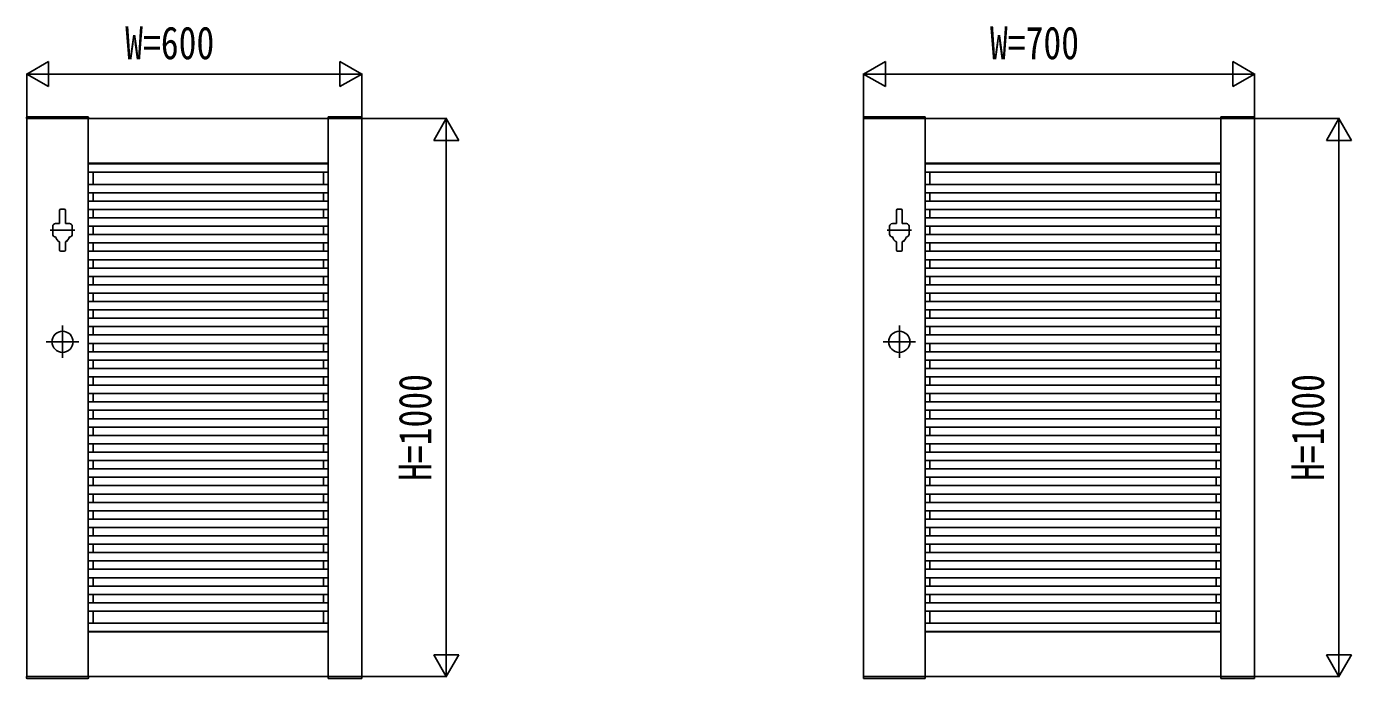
# Model space of a CAD drawing. Units: millimetres, scale not verified. Extents: x -8410 to 8410, y -5940 to 5940.
# Drawn here: x -2306 to 67, y -1578 to -409 of the extents above; entities that cross this region are included whole.
import ezdxf
from ezdxf.enums import TextEntityAlignment as Align

# ---------------------------------------------------------------- set-up
doc = ezdxf.new("R2010")
doc.units = ezdxf.units.MM
doc.header["$LTSCALE"] = 30
for name, color, linetype in [('0-2_YKK_11', 7, 'Continuous'), ('0-3_YKK_A1', 4, 'Continuous'), ('0-4_YKK_D', 6, 'Continuous')]:
    doc.layers.add(name, color=color, linetype=linetype)
doc.styles.add('ＭＳ ゴシック', font='')
doc.styles.get('ＭＳ ゴシック').set_extended_font_data('MS Gothic')

msp = doc.modelspace()

# ---------------------------------------------------------------- linework, layer by layer
at = {"layer": '0-2_YKK_11'}
for p, q in [((-2195.77, -1574.58), (-2195.77, -574.58)), ((-1765.77, -1574.58), (-1765.77, -574.58)), ((-696.75, -1574.58), (-696.75, -574.58)), ((-166.75, -1574.58), (-166.75, -574.58)), ((-2195.77, -654.58), (-1765.77, -654.58)), ((-696.75, -654.58), (-166.75, -654.58)), ((-2195.77, -1494.58), (-1765.77, -1494.58)), ((-696.75, -1494.58), (-166.75, -1494.58))]:
    msp.add_line(p, q, dxfattribs=at)
for points in [[(-2305.77, -574.58), (-2305.77, -1574.58), (-1705.77, -1574.58), (-1705.77, -574.58)], [(-806.75, -574.58), (-806.75, -1574.58), (-106.75, -1574.58), (-106.75, -574.58)]]:
    msp.add_lwpolyline(points, close=True, dxfattribs=at)
at = {"layer": '0-3_YKK_A1'}
for p, q in [((-2306.14, -572.03), (-2306.27, -574.58)), ((-2306.27, -574.58), (-2195.27, -574.58)), ((-2305.14, -571.08), (-2196.4, -571.08)), ((-2195.4, -572.03), (-2195.27, -574.58)), ((-1766.14, -572.03), (-1766.27, -574.58)), ((-1705.27, -574.58), (-1766.27, -574.58)), ((-1706.4, -571.08), (-1765.14, -571.08)), ((-1705.4, -572.03), (-1705.27, -574.58)), ((-807.12, -572.03), (-807.25, -574.58)), ((-807.25, -574.58), (-696.25, -574.58)), ((-806.12, -571.08), (-697.39, -571.08)), ((-696.39, -572.03), (-696.25, -574.58)), ((-167.12, -572.03), (-167.25, -574.58)), ((-106.25, -574.58), (-167.25, -574.58)), ((-107.39, -571.08), (-166.12, -571.08)), ((-106.39, -572.03), (-106.25, -574.58)), ((-2195.77, -655.68), (-1765.77, -655.68)), ((-2186.97, -654.58), (-2186.97, -655.68)), ((-1774.57, -654.58), (-1774.57, -655.68)), ((-696.75, -655.68), (-166.75, -655.68)), ((-687.95, -654.58), (-687.95, -655.68)), ((-175.55, -654.58), (-175.55, -655.68)), ((-2195.77, -670.68), (-1765.77, -670.68)), ((-2186.97, -670.68), (-2186.97, -692.38)), ((-1774.57, -670.68), (-1774.57, -692.38)), ((-696.75, -670.68), (-166.75, -670.68)), ((-687.95, -670.68), (-687.95, -692.38)), ((-175.55, -670.68), (-175.55, -692.38)), ((-2195.77, -692.38), (-1765.77, -692.38)), ((-2195.77, -707.38), (-1765.77, -707.38)), ((-2186.97, -707.38), (-2186.97, -722.38)), ((-1774.57, -707.38), (-1774.57, -722.38)), ((-696.75, -692.38), (-166.75, -692.38)), ((-696.75, -707.38), (-166.75, -707.38)), ((-687.95, -707.38), (-687.95, -722.38)), ((-175.55, -707.38), (-175.55, -722.38)), ((-2195.77, -722.38), (-1765.77, -722.38)), ((-696.75, -722.38), (-166.75, -722.38)), ((-2247.02, -739.08), (-2247.02, -762.58)), ((-2245.02, -737.08), (-2238.52, -737.08)), ((-2236.52, -739.08), (-2236.52, -762.58)), ((-2195.77, -737.38), (-1765.77, -737.38)), ((-2195.77, -752.38), (-1765.77, -752.38)), ((-2186.97, -737.38), (-2186.97, -752.38)), ((-1774.57, -737.38), (-1774.57, -752.38)), ((-748, -739.08), (-748, -762.58)), ((-746, -737.08), (-739.5, -737.08)), ((-737.5, -739.08), (-737.5, -762.58)), ((-696.75, -737.38), (-166.75, -737.38)), ((-696.75, -752.38), (-166.75, -752.38)), ((-687.95, -737.38), (-687.95, -752.38)), ((-175.55, -737.38), (-175.55, -752.38)), ((-2219.77, -774.58), (-2263.77, -774.58)), ((-2259.27, -767.58), (-2259.27, -781.58)), ((-2254.27, -762.58), (-2247.02, -762.58)), ((-2236.52, -762.58), (-2229.27, -762.58)), ((-2224.27, -767.58), (-2224.27, -781.58)), ((-2195.77, -767.38), (-1765.77, -767.38)), ((-2195.77, -782.38), (-1765.77, -782.38)), ((-2186.97, -767.38), (-2186.97, -782.38)), ((-1774.57, -767.38), (-1774.57, -782.38)), ((-720.75, -774.58), (-764.76, -774.58)), ((-760.25, -767.58), (-760.25, -781.58)), ((-755.25, -762.58), (-748, -762.58)), ((-737.5, -762.58), (-730.25, -762.58)), ((-725.25, -767.58), (-725.25, -781.58)), ((-696.75, -767.38), (-166.75, -767.38)), ((-696.75, -782.38), (-166.75, -782.38)), ((-687.95, -767.38), (-687.95, -782.38)), ((-175.55, -767.38), (-175.55, -782.38)), ((-2247.02, -795.43), (-2247.02, -810.08)), ((-2236.52, -795.43), (-2236.52, -810.08)), ((-2195.77, -797.38), (-1765.77, -797.38)), ((-2186.97, -797.38), (-2186.97, -812.38)), ((-1774.57, -797.38), (-1774.57, -812.38)), ((-748, -795.43), (-748, -810.08)), ((-737.5, -795.43), (-737.5, -810.08)), ((-696.75, -797.38), (-166.75, -797.38)), ((-687.95, -797.38), (-687.95, -812.38)), ((-175.55, -797.38), (-175.55, -812.38)), ((-2245.02, -812.08), (-2238.52, -812.08)), ((-2195.77, -812.38), (-1765.77, -812.38)), ((-2195.77, -827.38), (-1765.77, -827.38)), ((-2186.97, -827.38), (-2186.97, -842.38)), ((-1774.57, -827.38), (-1774.57, -842.38)), ((-746, -812.08), (-739.5, -812.08)), ((-696.75, -812.38), (-166.75, -812.38)), ((-696.75, -827.38), (-166.75, -827.38)), ((-687.95, -827.38), (-687.95, -842.38)), ((-175.55, -827.38), (-175.55, -842.38)), ((-2195.77, -842.38), (-1765.77, -842.38)), ((-696.75, -842.38), (-166.75, -842.38)), ((-2195.77, -857.38), (-1765.77, -857.38)), ((-2195.77, -872.38), (-1765.77, -872.38)), ((-2186.97, -857.38), (-2186.97, -872.38)), ((-1774.57, -857.38), (-1774.57, -872.38)), ((-696.75, -857.38), (-166.75, -857.38)), ((-696.75, -872.38), (-166.75, -872.38)), ((-687.95, -857.38), (-687.95, -872.38)), ((-175.55, -857.38), (-175.55, -872.38)), ((-2195.77, -887.38), (-1765.77, -887.38)), ((-2186.97, -887.38), (-2186.97, -902.38)), ((-1774.57, -887.38), (-1774.57, -902.38)), ((-696.75, -887.38), (-166.75, -887.38)), ((-687.95, -887.38), (-687.95, -902.38)), ((-175.55, -887.38), (-175.55, -902.38)), ((-2195.77, -902.38), (-1765.77, -902.38)), ((-2195.77, -917.38), (-1765.77, -917.38)), ((-2186.97, -917.38), (-2186.97, -932.38)), ((-1774.57, -917.38), (-1774.57, -932.38)), ((-696.75, -902.38), (-166.75, -902.38)), ((-696.75, -917.38), (-166.75, -917.38)), ((-687.95, -917.38), (-687.95, -932.38)), ((-175.55, -917.38), (-175.55, -932.38)), ((-2241.77, -945.58), (-2241.77, -1003.58)), ((-2195.77, -932.38), (-1765.77, -932.38)), ((-2195.77, -947.38), (-1765.77, -947.38)), ((-2186.97, -947.38), (-2186.97, -962.38)), ((-1774.57, -947.38), (-1774.57, -962.38)), ((-742.75, -945.58), (-742.75, -1003.58)), ((-696.75, -932.38), (-166.75, -932.38)), ((-696.75, -947.38), (-166.75, -947.38)), ((-687.95, -947.38), (-687.95, -962.38)), ((-175.55, -947.38), (-175.55, -962.38)), ((-2195.77, -962.38), (-1765.77, -962.38)), ((-696.75, -962.38), (-166.75, -962.38)), ((-2212.77, -974.58), (-2270.77, -974.58)), ((-2195.77, -977.38), (-1765.77, -977.38)), ((-2195.77, -992.38), (-1765.77, -992.38)), ((-2186.97, -977.38), (-2186.97, -992.38)), ((-1774.57, -977.38), (-1774.57, -992.38)), ((-713.75, -974.58), (-771.75, -974.58)), ((-696.75, -977.38), (-166.75, -977.38)), ((-696.75, -992.38), (-166.75, -992.38)), ((-687.95, -977.38), (-687.95, -992.38)), ((-175.55, -977.38), (-175.55, -992.38)), ((-2195.77, -1007.38), (-1765.77, -1007.38)), ((-2186.97, -1007.38), (-2186.97, -1022.38)), ((-1774.57, -1007.38), (-1774.57, -1022.38)), ((-696.75, -1007.38), (-166.75, -1007.38)), ((-687.95, -1007.38), (-687.95, -1022.38)), ((-175.55, -1007.38), (-175.55, -1022.38)), ((-2195.77, -1022.38), (-1765.77, -1022.38)), ((-2195.77, -1037.38), (-1765.77, -1037.38)), ((-2186.97, -1037.38), (-2186.97, -1052.38)), ((-1774.57, -1037.38), (-1774.57, -1052.38)), ((-696.75, -1022.38), (-166.75, -1022.38)), ((-696.75, -1037.38), (-166.75, -1037.38)), ((-687.95, -1037.38), (-687.95, -1052.38)), ((-175.55, -1037.38), (-175.55, -1052.38)), ((-2195.77, -1052.38), (-1765.77, -1052.38)), ((-2195.77, -1067.38), (-1765.77, -1067.38)), ((-2186.97, -1067.38), (-2186.97, -1082.38)), ((-1774.57, -1067.38), (-1774.57, -1082.38)), ((-696.75, -1052.38), (-166.75, -1052.38)), ((-696.75, -1067.38), (-166.75, -1067.38)), ((-687.95, -1067.38), (-687.95, -1082.38)), ((-175.55, -1067.38), (-175.55, -1082.38)), ((-2195.77, -1082.38), (-1765.77, -1082.38)), ((-696.75, -1082.38), (-166.75, -1082.38)), ((-2195.77, -1097.38), (-1765.77, -1097.38)), ((-2195.77, -1112.38), (-1765.77, -1112.38)), ((-2186.97, -1097.38), (-2186.97, -1112.38)), ((-1774.57, -1097.38), (-1774.57, -1112.38)), ((-696.75, -1097.38), (-166.75, -1097.38)), ((-696.75, -1112.38), (-166.75, -1112.38)), ((-687.95, -1097.38), (-687.95, -1112.38)), ((-175.55, -1097.38), (-175.55, -1112.38)), ((-2195.77, -1127.38), (-1765.77, -1127.38)), ((-2186.97, -1127.38), (-2186.97, -1142.38)), ((-1774.57, -1127.38), (-1774.57, -1142.38)), ((-696.75, -1127.38), (-166.75, -1127.38)), ((-687.95, -1127.38), (-687.95, -1142.38)), ((-175.55, -1127.38), (-175.55, -1142.38)), ((-2195.77, -1142.38), (-1765.77, -1142.38)), ((-2195.77, -1157.38), (-1765.77, -1157.38)), ((-2186.97, -1157.38), (-2186.97, -1172.38)), ((-1774.57, -1157.38), (-1774.57, -1172.38)), ((-696.75, -1142.38), (-166.75, -1142.38)), ((-696.75, -1157.38), (-166.75, -1157.38)), ((-687.95, -1157.38), (-687.95, -1172.38)), ((-175.55, -1157.38), (-175.55, -1172.38)), ((-2195.77, -1172.38), (-1765.77, -1172.38)), ((-696.75, -1172.38), (-166.75, -1172.38)), ((-2195.77, -1187.38), (-1765.77, -1187.38)), ((-2195.77, -1202.38), (-1765.77, -1202.38)), ((-2186.97, -1187.38), (-2186.97, -1202.38)), ((-1774.57, -1187.38), (-1774.57, -1202.38)), ((-696.75, -1187.38), (-166.75, -1187.38)), ((-696.75, -1202.38), (-166.75, -1202.38)), ((-687.95, -1187.38), (-687.95, -1202.38)), ((-175.55, -1187.38), (-175.55, -1202.38)), ((-2195.77, -1217.38), (-1765.77, -1217.38)), ((-2195.77, -1232.38), (-1765.77, -1232.38)), ((-2186.97, -1217.38), (-2186.97, -1232.38)), ((-1774.57, -1217.38), (-1774.57, -1232.38)), ((-696.75, -1217.38), (-166.75, -1217.38)), ((-696.75, -1232.38), (-166.75, -1232.38)), ((-687.95, -1217.38), (-687.95, -1232.38)), ((-175.55, -1217.38), (-175.55, -1232.38)), ((-2195.77, -1247.38), (-1765.77, -1247.38)), ((-2186.97, -1247.38), (-2186.97, -1262.38)), ((-1774.57, -1247.38), (-1774.57, -1262.38)), ((-696.75, -1247.38), (-166.75, -1247.38)), ((-687.95, -1247.38), (-687.95, -1262.38)), ((-175.55, -1247.38), (-175.55, -1262.38)), ((-2195.77, -1262.38), (-1765.77, -1262.38)), ((-2195.77, -1277.38), (-1765.77, -1277.38)), ((-2186.97, -1277.38), (-2186.97, -1292.38)), ((-1774.57, -1277.38), (-1774.57, -1292.38)), ((-696.75, -1262.38), (-166.75, -1262.38)), ((-696.75, -1277.38), (-166.75, -1277.38)), ((-687.95, -1277.38), (-687.95, -1292.38)), ((-175.55, -1277.38), (-175.55, -1292.38)), ((-2195.77, -1292.38), (-1765.77, -1292.38)), ((-696.75, -1292.38), (-166.75, -1292.38)), ((-2195.77, -1307.38), (-1765.77, -1307.38)), ((-2195.77, -1322.38), (-1765.77, -1322.38)), ((-2186.97, -1307.38), (-2186.97, -1322.38)), ((-1774.57, -1307.38), (-1774.57, -1322.38)), ((-696.75, -1307.38), (-166.75, -1307.38)), ((-696.75, -1322.38), (-166.75, -1322.38)), ((-687.95, -1307.38), (-687.95, -1322.38)), ((-175.55, -1307.38), (-175.55, -1322.38)), ((-2195.77, -1337.38), (-1765.77, -1337.38)), ((-2195.77, -1352.38), (-1765.77, -1352.38)), ((-2186.97, -1337.38), (-2186.97, -1352.38)), ((-1774.57, -1337.38), (-1774.57, -1352.38)), ((-696.75, -1337.38), (-166.75, -1337.38)), ((-696.75, -1352.38), (-166.75, -1352.38)), ((-687.95, -1337.38), (-687.95, -1352.38)), ((-175.55, -1337.38), (-175.55, -1352.38)), ((-2195.77, -1367.38), (-1765.77, -1367.38)), ((-2186.97, -1367.38), (-2186.97, -1382.38)), ((-1774.57, -1367.38), (-1774.57, -1382.38)), ((-696.75, -1367.38), (-166.75, -1367.38)), ((-687.95, -1367.38), (-687.95, -1382.38)), ((-175.55, -1367.38), (-175.55, -1382.38)), ((-2195.77, -1382.38), (-1765.77, -1382.38)), ((-2195.77, -1397.38), (-1765.77, -1397.38)), ((-2186.97, -1397.38), (-2186.97, -1412.38)), ((-1774.57, -1397.38), (-1774.57, -1412.38)), ((-696.75, -1382.38), (-166.75, -1382.38)), ((-696.75, -1397.38), (-166.75, -1397.38)), ((-687.95, -1397.38), (-687.95, -1412.38)), ((-175.55, -1397.38), (-175.55, -1412.38)), ((-2195.77, -1412.38), (-1765.77, -1412.38)), ((-696.75, -1412.38), (-166.75, -1412.38)), ((-2195.77, -1427.38), (-1765.77, -1427.38)), ((-2195.77, -1442.38), (-1765.77, -1442.38)), ((-2186.97, -1427.38), (-2186.97, -1442.38)), ((-1774.57, -1427.38), (-1774.57, -1442.38)), ((-696.75, -1427.38), (-166.75, -1427.38)), ((-696.75, -1442.38), (-166.75, -1442.38)), ((-687.95, -1427.38), (-687.95, -1442.38)), ((-175.55, -1427.38), (-175.55, -1442.38)), ((-2195.77, -1457.38), (-1765.77, -1457.38)), ((-2186.97, -1457.38), (-2186.97, -1479.08)), ((-1774.57, -1457.38), (-1774.57, -1479.08)), ((-696.75, -1457.38), (-166.75, -1457.38)), ((-687.95, -1457.38), (-687.95, -1479.08)), ((-175.55, -1457.38), (-175.55, -1479.08)), ((-2195.77, -1479.08), (-1765.77, -1479.08)), ((-2195.77, -1494.08), (-1765.77, -1494.08)), ((-2186.97, -1494.08), (-2186.97, -1494.58)), ((-1774.57, -1494.08), (-1774.57, -1494.58)), ((-696.75, -1479.08), (-166.75, -1479.08)), ((-696.75, -1494.08), (-166.75, -1494.08)), ((-687.95, -1494.08), (-687.95, -1494.58)), ((-175.55, -1494.08), (-175.55, -1494.58)), ((-2306.27, -1574.58), (-2195.27, -1574.58)), ((-2306.14, -1577.14), (-2306.27, -1574.59)), ((-2305.14, -1578.08), (-2196.4, -1578.08)), ((-2195.4, -1577.14), (-2195.27, -1574.58)), ((-1705.27, -1574.58), (-1766.27, -1574.58)), ((-1766.14, -1577.14), (-1766.27, -1574.58)), ((-1706.4, -1578.08), (-1765.14, -1578.08)), ((-1705.4, -1577.14), (-1705.27, -1574.59)), ((-807.25, -1574.58), (-696.25, -1574.58)), ((-807.12, -1577.14), (-807.25, -1574.59)), ((-806.12, -1578.08), (-697.39, -1578.08)), ((-696.39, -1577.14), (-696.25, -1574.58)), ((-106.25, -1574.58), (-167.25, -1574.58)), ((-167.12, -1577.14), (-167.25, -1574.58)), ((-107.39, -1578.08), (-166.12, -1578.08)), ((-106.39, -1577.14), (-106.25, -1574.59))]:
    msp.add_line(p, q, dxfattribs=at)
for centre in [(-2241.77, -974.58), (-742.75, -974.58)]:
    msp.add_circle(centre, 19, dxfattribs=at)
for centre, radius, start, end in [((-2305.14, -572.08), 1, 90, 177), ((-2196.4, -572.08), 1, 3, 90), ((-1765.14, -572.08), 1, 90, 177), ((-1706.4, -572.08), 1, 3, 90), ((-806.12, -572.08), 1, 90, 177), ((-697.39, -572.08), 1, 3, 90), ((-166.12, -572.08), 1, 90, 177), ((-107.39, -572.08), 1, 3, 90), ((-2245.02, -739.08), 2, 90, 180), ((-2238.52, -739.08), 2, 0, 90), ((-746, -739.08), 2, 90, 180), ((-739.5, -739.08), 2, 0, 90), ((-2254.27, -767.58), 5, 90, 180), ((-2254.27, -781.58), 5, 180, 270), ((-2229.27, -767.58), 5, 0, 90), ((-2229.27, -781.58), 5, 270, 0), ((-755.25, -767.58), 5, 90, 180), ((-755.25, -781.58), 5, 180, 270), ((-730.25, -767.58), 5, 0, 90), ((-730.25, -781.58), 5, 270, 0), ((-2241.77, -784.14), 12.5, 191.55262, 245.16541), ((-2241.77, -784.08), 12.5, 294.83459, 348.44738), ((-2241.77, -784.14), 12.5, 294.83459, 348.44738), ((-742.75, -784.14), 12.5, 191.55262, 245.16541), ((-742.75, -784.08), 12.5, 294.83459, 348.44738), ((-742.75, -784.14), 12.5, 294.83459, 348.44738), ((-2245.02, -810.08), 2, 180, 270), ((-2238.52, -810.08), 2, 270, 0), ((-746, -810.08), 2, 180, 270), ((-739.5, -810.08), 2, 270, 0), ((-2305.14, -1577.08), 1, 183, 270), ((-2196.4, -1577.08), 1, 270, 357), ((-1765.14, -1577.08), 1, 183, 270), ((-1706.4, -1577.08), 1, 270, 357), ((-806.12, -1577.08), 1, 183, 270), ((-697.39, -1577.08), 1, 270, 357), ((-166.12, -1577.08), 1, 183, 270), ((-107.39, -1577.08), 1, 270, 357)]:
    msp.add_arc(centre, radius, start, end, dxfattribs=at)
at = {"layer": '0-4_YKK_D'}
for p, q in [((-2305.77, -494.66), (-2266.8, -472.16)), ((-2266.8, -517.16), (-2266.8, -472.16)), ((-1705.77, -494.66), (-1744.74, -472.16)), ((-1744.74, -472.16), (-1744.74, -517.16)), ((-806.75, -494.66), (-767.78, -472.16)), ((-767.78, -517.16), (-767.78, -472.16)), ((-106.75, -494.66), (-145.73, -472.16)), ((-145.73, -472.16), (-145.73, -517.16)), ((-2305.77, -572.58), (-2305.77, -493.66)), ((-2305.77, -494.66), (-2266.8, -517.16)), ((-2305.77, -494.66), (-2227.83, -494.66)), ((-2260.77, -494.66), (-1750.77, -494.66)), ((-1705.77, -494.66), (-1783.71, -494.66)), ((-1705.77, -494.66), (-1744.74, -517.16)), ((-1705.77, -572.58), (-1705.77, -493.66)), ((-806.75, -572.58), (-806.75, -493.66)), ((-806.75, -494.66), (-767.78, -517.16)), ((-806.75, -494.66), (-728.81, -494.66)), ((-761.75, -494.66), (-151.75, -494.66)), ((-106.75, -494.66), (-184.7, -494.66)), ((-106.75, -494.66), (-145.73, -517.16)), ((-106.75, -572.58), (-106.75, -493.66)), ((-1703.77, -574.58), (-1553.39, -574.58)), ((-1554.39, -574.58), (-1576.89, -613.55)), ((-1554.39, -574.58), (-1531.89, -613.55)), ((-1554.39, -574.58), (-1554.39, -652.53)), ((-104.75, -574.58), (45.62, -574.58)), ((44.62, -574.58), (22.12, -613.55)), ((44.62, -574.58), (67.12, -613.55)), ((44.62, -574.58), (44.62, -652.53)), ((-1576.89, -613.55), (-1531.89, -613.55)), ((22.12, -613.55), (67.12, -613.55)), ((-1554.39, -619.58), (-1554.39, -1529.58)), ((44.62, -619.58), (44.62, -1529.58)), ((-1554.39, -1574.58), (-1554.39, -1496.64)), ((44.62, -1574.58), (44.62, -1496.64)), ((-1554.39, -1574.58), (-1576.89, -1535.61)), ((-1531.89, -1535.61), (-1576.89, -1535.61)), ((-1554.39, -1574.58), (-1531.89, -1535.61)), ((44.62, -1574.58), (22.12, -1535.61)), ((67.12, -1535.61), (22.12, -1535.61)), ((44.62, -1574.58), (67.12, -1535.61)), ((-1703.77, -1574.58), (-1553.39, -1574.58)), ((-104.75, -1574.58), (45.62, -1574.58))]:
    msp.add_line(p, q, dxfattribs=at)

# ---------------------------------------------------------------- texts
at = {"layer": '0-4_YKK_D', "style": 'ＭＳ ゴシック', "width": 0.8}
for s, p in [('W=600', (-2129.5, -485.66)), ('W=700', (-580.49, -485.66))]:
    msp.add_text(s, height=58.65, dxfattribs=at).set_placement(p, align=Align.BOTTOM_LEFT)
for p in [(-1563.39, -1223.92), (35.62, -1223.92)]:
    msp.add_text('H=1000', height=58.65, rotation=90, dxfattribs=at).set_placement(p, align=Align.BOTTOM_LEFT)

doc.saveas('drawing.dxf')
